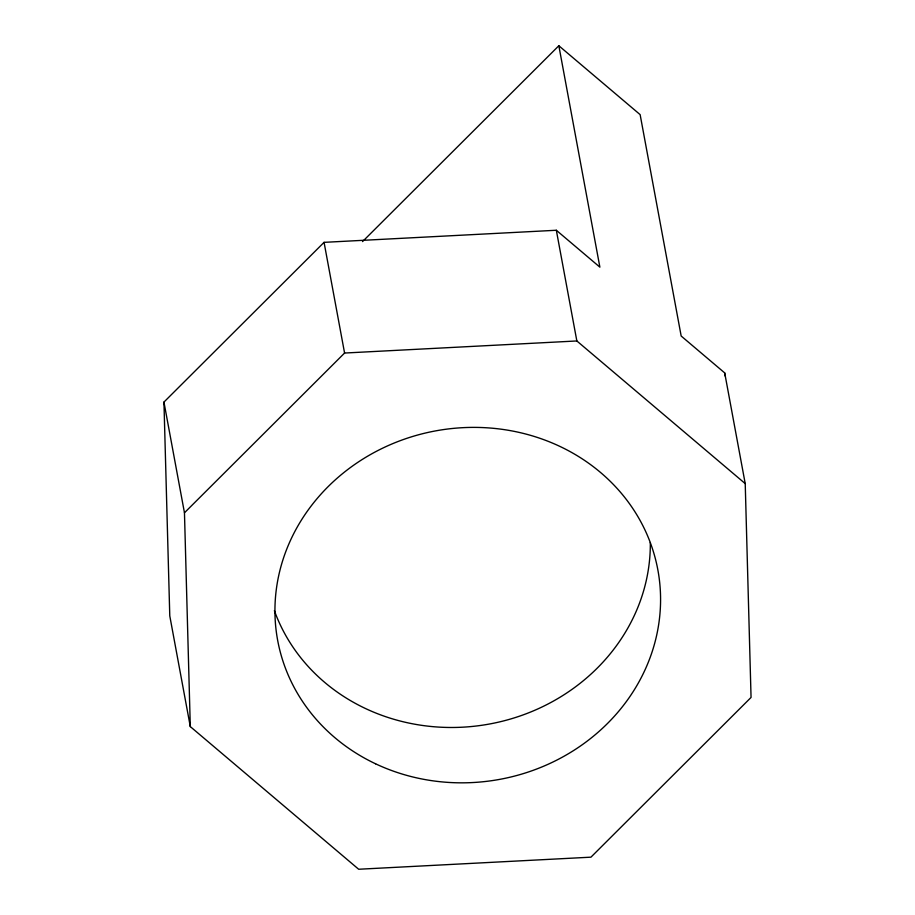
<?xml version="1.0" encoding="UTF-8"?>
<svg xmlns="http://www.w3.org/2000/svg" width="915" height="915" viewBox="0 0 915 915"><rect width="100%" height="100%" fill="white"/><g stroke="black" fill="none" stroke-linecap="round" stroke-linejoin="round"><path stroke-width="1.37" d="M558.836 45.75L640.134 114.627L681.172 336.022L724.703 372.908L745.222 483.612L751.055 697.436L590.941 857.172L358.669 869.25L190.297 726.601L169.778 615.898L163.945 402.085L324.059 242.349L556.331 230.26L599.874 267.146L558.836 45.75L362.523 241.594M190.297 726.601L184.464 512.777L344.578 353.041L576.85 340.963L745.222 483.612M556.331 230.26L576.85 340.963M324.059 242.349L344.578 353.041M163.945 402.085L184.464 512.777M724.703 372.908L724.783 375.768M650.313 542.515A193.339 177.167 -10.5 0 1 488.965 724.108A193.339 177.167 -10.5 0 1 274.374 610.66M375.573 763.796A193.339 177.167 -10.5 0 0 660.516 595.082A193.339 177.167 -10.5 0 0 367.19 456.448A193.339 177.167 -10.5 0 0 375.573 763.796"/></g></svg>
